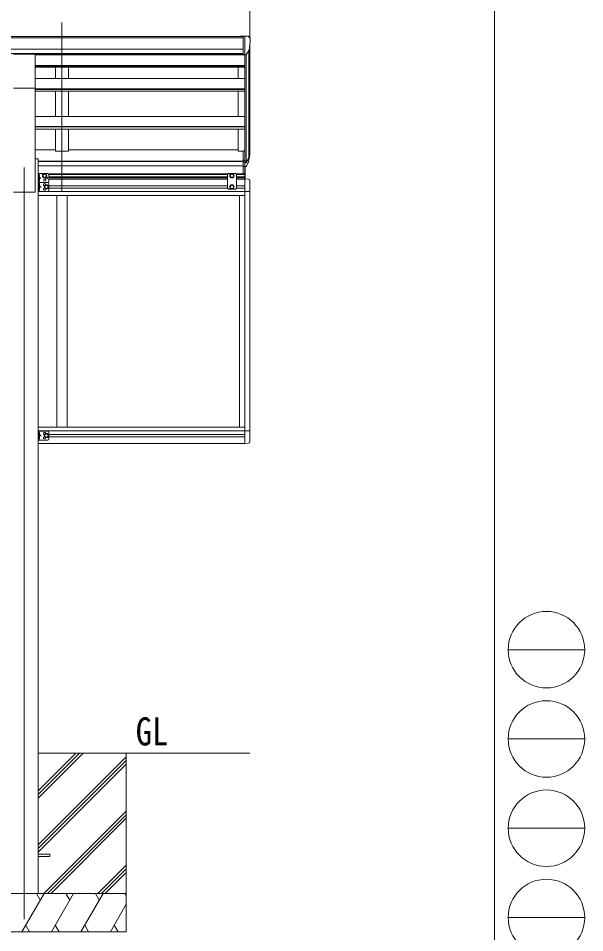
# Model space of a CAD drawing. Units: millimetres at full size; details may follow other scales. Extents: x -6988 to 7066, y -4877 to 4823.
# Drawn here: x 4846 to 7066, y -2012 to 1573 of the extents above; entities that cross this region are included whole.
import ezdxf
from ezdxf.enums import TextEntityAlignment as Align

# ---------------------------------------------------------------- set-up
doc = ezdxf.new("R2010")
doc.units = ezdxf.units.MM
doc.header["$LTSCALE"] = 25
for name, color, linetype, lineweight in [('0-0_0', 7, 'Continuous', 9), ('0-1_本体', 4, 'Continuous', 9), ('0-2_部品', 7, 'Continuous', 9), ('0-8_PARTS2', 2, 'Continuous', 9), ('0-A_寸法', 6, 'Continuous', 9), ('1-1_GLASS', 4, 'Continuous', 9), ('1-2_GLASS_SEAL', 7, 'Continuous', 9), ('F-0_240', 7, 'Continuous', 9)]:
    doc.layers.add(name, color=color, linetype=linetype, lineweight=lineweight)
doc.styles.add('ＭＳ ゴシック', font='')
doc.styles.get('ＭＳ ゴシック').set_extended_font_data('MS Gothic')

msp = doc.modelspace()

# ---------------------------------------------------------------- linework, layer by layer
at = {"layer": '0-0_0'}
for p, q in [((4923.97, -1483.94), (5099.8, -1308.11)), ((4923.97, -1469.79), (5085.66, -1308.11)), ((4923.97, -1455.65), (5071.51, -1308.11)), ((4923.97, -1308.11), (5752.97, -1308.11)), ((4923.97, -1667.78), (5268.97, -1322.79)), ((5268.97, -1308.11), (5268.97, -2008.11)), ((4923.97, -1681.92), (5268.97, -1336.93)), ((4923.97, -1696.07), (5268.97, -1351.07)), ((4945.77, -1858.11), (5268.97, -1534.92)), ((4959.92, -1858.11), (5268.97, -1549.06)), ((4974.06, -1858.11), (5268.97, -1563.2)), ((5157.91, -1858.11), (5268.97, -1747.05)), ((5172.05, -1858.11), (5268.97, -1761.19)), ((5186.19, -1858.11), (5268.97, -1775.33)), ((5268.97, -1858.11), (4468.97, -1858.11)), ((4860.12, -2008.11), (4946.73, -1858.11)), ((4931.73, -1884.09), (4916.72, -1858.11)), ((4975.59, -2008.11), (5062.2, -1858.11)), ((5047.2, -1884.09), (5032.2, -1858.11)), ((5091.06, -2008.11), (5177.67, -1858.11)), ((5147.67, -1858.11), (5162.67, -1884.09)), ((5263.14, -1858.11), (5268.97, -1868.21)), ((5206.53, -2008.11), (5268.97, -1899.97)), ((4875.12, -1982.13), (4890.12, -2008.11)), ((4990.59, -1982.13), (5005.59, -2008.11)), ((5106.06, -1982.13), (5121.06, -2008.11)), ((5221.53, -1982.13), (5236.53, -2008.11)), ((4468.97, -2008.11), (5268.97, -2008.11))]:
    msp.add_line(p, q, dxfattribs=at)
at = {"layer": '0-1_本体'}
for p, q in [((11.47, 1501.42), (5726.47, 1501.42)), ((11.47, 1496.07), (5726.47, 1496.07)), ((11.47, 1452.55), (5726.47, 1452.54)), ((11.47, 1434.88), (5726.47, 1434.88)), ((5748.68, 1445.87), (5748.68, 1026.89)), ((5752.97, 1051.16), (5752.97, 1464.67)), ((4911.47, 1432.38), (5726.47, 1432.38)), ((4911.47, 1429.54), (5732.97, 1429.54)), ((4991.97, 1432.38), (4991.97, 1429.54)), ((5041.97, 1432.38), (5041.97, 1429.54)), ((5732.97, 1431.04), (5732.97, 1053.33)), ((5738.97, 1430.52), (5738.97, 1008.89)), ((4911.47, 1387.59), (5732.97, 1387.59)), ((4911.47, 1385.89), (5732.97, 1385.89)), ((4911.47, 1382.11), (5732.97, 1382.11)), ((4991.97, 1382.11), (4991.97, 1336.69)), ((5041.97, 1382.11), (5041.97, 1336.69)), ((5707.97, 1336.69), (5707.97, 1382.11)), ((4911.47, 1336.69), (5732.97, 1336.69)), ((4911.47, 891.89), (4911.47, 1298.85)), ((4911.47, 1296.1), (5732.97, 1296.1)), ((4911.47, 1294.41), (5732.97, 1294.41)), ((4911.47, 1287.55), (5732.97, 1287.55)), ((4991.97, 1287.55), (4991.97, 1188.45)), ((5041.97, 1287.55), (5041.97, 1188.45)), ((5707.97, 1188.45), (5707.97, 1287.55)), ((4911.47, 1188.45), (5732.97, 1188.45)), ((4911.47, 1149.31), (5732.97, 1149.31)), ((4911.47, 1147.64), (5732.97, 1147.64)), ((4911.47, 1138), (5732.97, 1138)), ((4991.97, 1138), (4991.97, 1052.5)), ((5707.97, 1052.5), (5707.97, 1138)), ((4911.47, 1057.71), (4991.97, 1057.71)), ((5041.97, 1057.71), (5707.97, 1057.71)), ((5726.47, 1052.5), (5707.97, 1052.5)), ((4911.47, 1021.89), (4923.97, 1021.89)), ((4923.97, 1021.89), (4923.97, -1858.11)), ((4923.97, 1013.41), (5726.47, 1013.41)), ((4923.97, 1012.03), (5726.47, 1012.03)), ((4923.97, 994.85), (5726.47, 994.85)), ((4826.47, 891.89), (4911.47, 891.89))]:
    msp.add_line(p, q, dxfattribs=at)
msp.add_lwpolyline([(5041.97, 1138), (5041.97, 1052.5), (4991.97, 1052.5)], dxfattribs=at)
at = {"layer": '0-2_部品'}
for p, q in [((5726.47, 1503.03), (5716.47, 1502.95)), ((5716.47, 1500.84), (5716.47, 1502.95)), ((5726.47, 1431.05), (5726.47, 1503.03)), ((5744.97, 1503.03), (5726.47, 1503.03)), ((5732.97, 1430.05), (5732.97, 1503.03)), ((5744.97, 1503.03), (5747.3, 1502.89)), ((5748.06, 1502.47), (5752.12, 1496.66)), ((5754.97, 1493.66), (5754.97, 1493.03)), ((5740.59, 1431.86), (5749.87, 1447.93)), ((4826.47, 1433.01), (4911.47, 1433.01)), ((4911.47, 1298.85), (4911.47, 1433.01)), ((5726.47, 1431.05), (5732.97, 1431.05)), ((5732.97, 1430.05), (5738.18, 1430.37)), ((4826.47, 1298.85), (4911.47, 1298.85)), ((5726.47, 1053.33), (5726.47, 992.27)), ((5726.47, 1053.33), (5732.97, 1053.33)), ((5732.97, 1053.33), (5732.97, 991.45)), ((5726.47, 1015.02), (5732.97, 1015.02)), ((5726.47, 1009.62), (5732.97, 1009.62)), ((5732.97, 1008.62), (5738.1, 1008.62)), ((5732.97, 1006.62), (5737.81, 1006.62)), ((5739.4, 1009.37), (5749.15, 1027.79)), ((5750.57, 1027.29), (5740.41, 1008.12)), ((5747.99, 1010.44), (5740.41, 992.95)), ((5726.47, 992.27), (5732.97, 992.27)), ((5732.97, 991.45), (5737.81, 991.45))]:
    msp.add_line(p, q, dxfattribs=at)
at = {"layer": '0-2_部品', "color": 4}
for p, q in [((4968.97, -1703.6), (4923.97, -1703.6)), ((4968.97, -1712.6), (4923.97, -1712.6)), ((4968.97, -1703.6), (4968.97, -1712.6))]:
    msp.add_line(p, q, dxfattribs=at)
at = {"layer": '0-2_部品'}
for centre, radius, start, end in [((5747.24, 1501.89), 1, 35, 86.5), ((5552.97, 1493.03), 202, 347.09739, 0), ((5751.97, 1493.66), 3, 0, 87), ((5737.99, 1433.36), 3, 273.5, 330), ((5665.02, 1053.74), 88.05, 342.78929, 2.77608), ((5664.31, 1049.46), 89.07, 345.58812, 5.50424), ((5737.81, 1009.62), 3, 270, 330), ((5738.1, 1010.12), 1.5, 270, 330), ((5619.75, 1046.52), 133.22, 344.28698, 356.72013), ((5737.81, 994.45), 3, 270, 330)]:
    msp.add_arc(centre, radius, start, end, dxfattribs=at)
at = {"layer": '0-8_PARTS2'}
for p, q in [((5016.97, 894.24), (5016.97, 1556.76)), ((4868.97, 988.03), (4868.97, -1958.11))]:
    msp.add_line(p, q, dxfattribs=at)
at = {"layer": '0-A_寸法'}
msp.add_line((5752.97, 2040.25), (5752.97, 1494.63), dxfattribs=at)
at = {"layer": '1-1_GLASS'}
for p, q in [((4963.97, 963.61), (5668.47, 963.61)), ((4965.94, 960.11), (5665.47, 960.11)), ((4965.97, 951.11), (5665.47, 951.11)), ((4965.97, 947.61), (5665.47, 947.61)), ((5665.47, 942.61), (4965.97, 942.61)), ((5697.47, 963.61), (5732.97, 963.61)), ((5700.47, 960.11), (5732.97, 960.11)), ((5700.47, 951.11), (5732.97, 951.11)), ((5700.47, 947.61), (5732.97, 947.61)), ((5732.97, 942.61), (5700.47, 942.61)), ((5732.97, 943.31), (5732.97, 206.11)), ((4965.97, 916.61), (5665.47, 916.61)), ((4965.97, 907.61), (5665.47, 907.61)), ((5700.47, 916.61), (5732.97, 916.61)), ((5700.47, 907.61), (5732.97, 907.61)), ((4826.47, 891.9), (4911.47, 891.9)), ((5732.97, 894.11), (4923.97, 894.11)), ((4923.97, 878.11), (5732.97, 878.11)), ((4996.97, 878.11), (4996.97, 271.11)), ((5036.97, 878.11), (5036.97, 271.11)), ((5712.97, 878.11), (5712.97, 271.11)), ((5712.97, 878.11), (5712.97, 270.61)), ((5752.97, 893.91), (5752.97, 255.61)), ((5752.97, 794.61), (5752.97, -44.69)), ((4996.97, 778.61), (4996.97, -29.39)), ((5036.97, 778.61), (5036.97, -29.39)), ((5712.97, 778.61), (5712.97, -29.39)), ((5712.97, 778.61), (5712.97, -29.39)), ((5732.97, 206.31), (5732.97, -93.89)), ((4923.97, -29.39), (5732.97, -29.39)), ((5732.97, -28.89), (5732.97, -44.89)), ((4923.97, -44.89), (5732.97, -44.89)), ((4965.97, -58.39), (5732.97, -58.39)), ((4965.97, -67.39), (5732.97, -67.39)), ((4923.97, -93.39), (5732.97, -93.39))]:
    msp.add_line(p, q, dxfattribs=at)
at = {"layer": '1-2_GLASS_SEAL'}
for p, q in [((5727.47, 963.61), (5727.47, 992.27)), ((5732.97, 992.95), (5732.97, 943.1)), ((5734.47, 943.1), (5734.47, 991.45)), ((4923.97, 964.61), (4923.97, 929.61)), ((4960.97, 964.61), (4923.97, 964.61)), ((4926.47, 964.61), (4926.47, 929.61)), ((4926.97, 952.11), (4926.47, 952.2)), ((4926.47, 947.11), (4933.47, 947.11)), ((4926.97, 934.11), (4926.47, 934.2)), ((4926.97, 960.11), (4927.77, 959.97)), ((4926.97, 952.11), (4927.77, 952.25)), ((4926.97, 942.11), (4927.77, 941.97)), ((4926.97, 934.11), (4927.77, 934.25)), ((4965.97, 959.61), (4965.97, 934.61)), ((5669.47, 964.61), (5665.47, 960.61)), ((5665.47, 960.61), (5665.47, 907.11)), ((5696.47, 964.61), (5669.47, 964.61)), ((5696.47, 964.61), (5700.47, 960.61)), ((5700.47, 907.11), (5700.47, 960.61)), ((5732.97, 943.11), (5748.25, 942.31)), ((5753.47, 936.82), (5753.47, 893.91)), ((4960.97, 929.61), (4923.97, 929.61)), ((4926.47, 929.61), (4926.47, 894.61)), ((4926.97, 917.11), (4926.47, 917.2)), ((4926.47, 912.11), (4933.47, 912.11)), ((4926.97, 899.11), (4926.47, 899.2)), ((4926.97, 925.11), (4927.77, 924.97)), ((4926.97, 917.11), (4927.77, 917.25)), ((4926.97, 907.11), (4927.77, 906.97)), ((4926.97, 899.11), (4927.77, 899.25)), ((4965.97, 924.61), (4965.97, 899.61)), ((5669.47, 903.11), (5665.47, 907.11)), ((5696.47, 903.11), (5669.47, 903.11)), ((5682.97, 919.62), (5676.47, 915.86)), ((5676.47, 915.86), (5676.47, 908.36)), ((5676.47, 908.36), (5682.97, 904.6)), ((5689.47, 915.86), (5682.97, 919.62)), ((5682.97, 904.6), (5689.47, 908.36)), ((5689.47, 908.36), (5689.47, 915.86)), ((5696.47, 903.11), (5700.47, 907.11)), ((4960.97, 894.61), (4923.97, 894.61)), ((5732.97, 893.91), (5753.47, 893.91)), ((4923.97, -45.39), (4923.97, -80.39)), ((4960.97, -45.39), (4923.97, -45.39)), ((4926.47, -45.39), (4926.47, -80.39)), ((4926.97, -57.89), (4926.47, -57.8)), ((4926.47, -62.89), (4933.47, -62.89)), ((4926.97, -49.89), (4927.77, -50.03)), ((4926.97, -57.89), (4927.77, -57.75)), ((4926.97, -67.89), (4927.77, -68.03)), ((4965.97, -50.39), (4965.97, -75.39)), ((5732.97, -44.69), (5753.47, -44.69)), ((5753.47, -87.6), (5753.47, -44.69)), ((4960.97, -80.39), (4923.97, -80.39)), ((4926.97, -75.89), (4926.47, -75.8)), ((4926.97, -75.89), (4927.77, -75.75)), ((5732.97, -93.89), (5748.25, -93.09))]:
    msp.add_line(p, q, dxfattribs=at)
for points in [[(4926.08, 956.11), (4926.71, 957.3), (4928.95, 958.41)], [(4926.08, 956.11), (4926.71, 954.92), (4928.95, 953.81)], [(4926.08, 938.11), (4926.71, 939.3), (4928.95, 940.41)], [(4926.08, 938.11), (4926.71, 936.92), (4928.95, 935.81)], [(4926.97, 952.11), (4926.97, 960.11), (4926.47, 960.02), (4926.47, 952.2)], [(4926.47, 952.11), (4933.47, 947.11), (4926.47, 942.11)], [(4926.97, 934.11), (4926.97, 942.11), (4926.47, 942.02), (4926.47, 934.2)], [(5676.47, 959.36), (5682.97, 963.12), (5689.47, 959.36)], [(5689.47, 959.36), (5689.47, 951.86), (5682.97, 948.1), (5676.47, 951.86), (5676.47, 959.36)], [(4960.97, 929.61), (4923.97, 929.61), (4923.97, 894.61)], [(4926.08, 921.11), (4926.71, 922.3), (4928.95, 923.41)], [(4926.08, 921.11), (4926.71, 919.92), (4928.95, 918.81)], [(4926.08, 903.11), (4926.71, 904.3), (4928.95, 905.41)], [(4926.08, 903.11), (4926.71, 901.92), (4928.95, 900.81)], [(4926.97, 917.11), (4926.97, 925.11), (4926.47, 925.02), (4926.47, 917.2)], [(4926.47, 917.11), (4933.47, 912.11), (4926.47, 907.11)], [(4926.97, 899.11), (4926.97, 907.11), (4926.47, 907.02), (4926.47, 899.2)], [(4926.08, -53.89), (4926.71, -52.7), (4928.95, -51.59)], [(4926.08, -53.89), (4926.71, -55.08), (4928.95, -56.19)], [(4926.08, -71.89), (4926.71, -70.7), (4928.95, -69.59)], [(4926.97, -57.89), (4926.97, -49.89), (4926.47, -49.98), (4926.47, -57.8)], [(4926.47, -57.89), (4933.47, -62.89), (4926.47, -67.89)], [(4926.97, -75.89), (4926.97, -67.89), (4926.47, -67.98), (4926.47, -75.8)], [(4926.08, -71.89), (4926.71, -73.08), (4928.95, -74.19)]]:
    msp.add_lwpolyline(points, dxfattribs=at)
for points in [[(4948.97, 948.1), (4942.47, 951.86), (4942.47, 959.36), (4948.97, 963.12), (4955.47, 959.36), (4955.47, 951.86)], [(4955.97, 904.6), (4949.47, 908.36), (4949.47, 915.86), (4955.97, 919.62), (4962.47, 915.86), (4962.47, 908.36)], [(4955.97, -70.4), (4949.47, -66.64), (4949.47, -59.14), (4955.97, -55.38), (4962.47, -59.14), (4962.47, -66.64)]]:
    msp.add_lwpolyline(points, close=True, dxfattribs=at)
for centre, radius in [((4948.97, 955.61), 8.5), ((4948.97, 955.61), 7.5), ((4948.97, 955.61), 6.5), ((4948.97, 938.61), 4.25), ((5682.97, 955.61), 8.5), ((5682.97, 955.61), 7.5), ((5682.97, 955.61), 6.5), ((4955.97, 912.11), 8.5), ((4955.97, 912.11), 7.5), ((4955.97, 912.11), 6.5), ((5682.97, 912.11), 8.5), ((5682.97, 912.11), 7.5), ((5682.97, 912.11), 6.5), ((4955.97, -62.89), 8.5), ((4955.97, -62.89), 7.5), ((4955.97, -62.89), 6.5)]:
    msp.add_circle(centre, radius, dxfattribs=at)
for centre, radius, start, end in [((4927.61, 959.08), 0.9, 32.05588, 80), ((4927.61, 953.14), 0.9, 280, 327.94412), ((4927.61, 941.08), 0.9, 32.05588, 80), ((4927.61, 935.14), 0.9, 280, 327.94412), ((4922.87, 956.11), 6.5, 327.94412, 32.05588), ((4922.87, 938.11), 6.5, 327.94412, 32.05588), ((4955.97, 947.11), 4.25, 173.70569, 85.23923), ((4960.97, 959.61), 5, 0, 90), ((4960.97, 934.61), 5, 270, 0), ((5747.97, 936.82), 5.5, 0, 87), ((4927.61, 924.08), 0.9, 32.05588, 80), ((4927.61, 918.14), 0.9, 280, 327.94412), ((4927.61, 906.08), 0.9, 32.05588, 80), ((4927.61, 900.14), 0.9, 280, 327.94412), ((4922.87, 921.11), 6.5, 327.94412, 32.05588), ((4922.87, 903.11), 6.5, 327.94412, 32.05588), ((4948.97, 920.61), 4.25, 353.70569, 265.23923), ((4948.97, 903.61), 4.25, 94.76077, 6.29431), ((4960.97, 924.61), 5, 0, 90), ((4960.97, 899.61), 5, 270, 0), ((4927.61, -50.92), 0.9, 32.05588, 80), ((4927.61, -56.86), 0.9, 280, 327.94412), ((4927.61, -68.92), 0.9, 32.05588, 80), ((4922.87, -53.89), 6.5, 327.94412, 32.05588), ((4922.87, -71.89), 6.5, 327.94412, 32.05588), ((4948.97, -54.39), 4.25, 353.70569, 265.23923), ((4948.97, -71.39), 4.25, 94.76077, 6.29431), ((4960.97, -50.39), 5, 0, 90), ((4927.61, -74.86), 0.9, 280, 327.94412), ((4960.97, -75.39), 5, 270, 0), ((5747.97, -87.6), 5.5, 273, 0)]:
    msp.add_arc(centre, radius, start, end, dxfattribs=at)
at = {"layer": 'F-0_240', "color": 5}
msp.add_line((6712.12, 4822.79), (6712.12, -4877.21), dxfattribs=at)
at = {"layer": 'F-0_240', "color": 4}
for p, q in [((6765.55, -902.21), (7065.55, -902.21)), ((6765.55, -1252.21), (7065.55, -1252.21)), ((6765.55, -1602.21), (7065.55, -1602.21)), ((6765.55, -1952.21), (7065.55, -1952.21))]:
    msp.add_line(p, q, dxfattribs=at)
for centre in [(6915.55, -902.21), (6915.55, -1252.21), (6915.55, -1602.21), (6915.55, -1952.21)]:
    msp.add_circle(centre, 150, dxfattribs=at)

# ---------------------------------------------------------------- texts
at = {"layer": '0-0_0', "style": 'ＭＳ ゴシック', "width": 0.85}
msp.add_text('GL', height=110, dxfattribs=at).set_placement((5305.93, -1310.54), align=Align.BOTTOM_LEFT)

doc.saveas('drawing.dxf')
